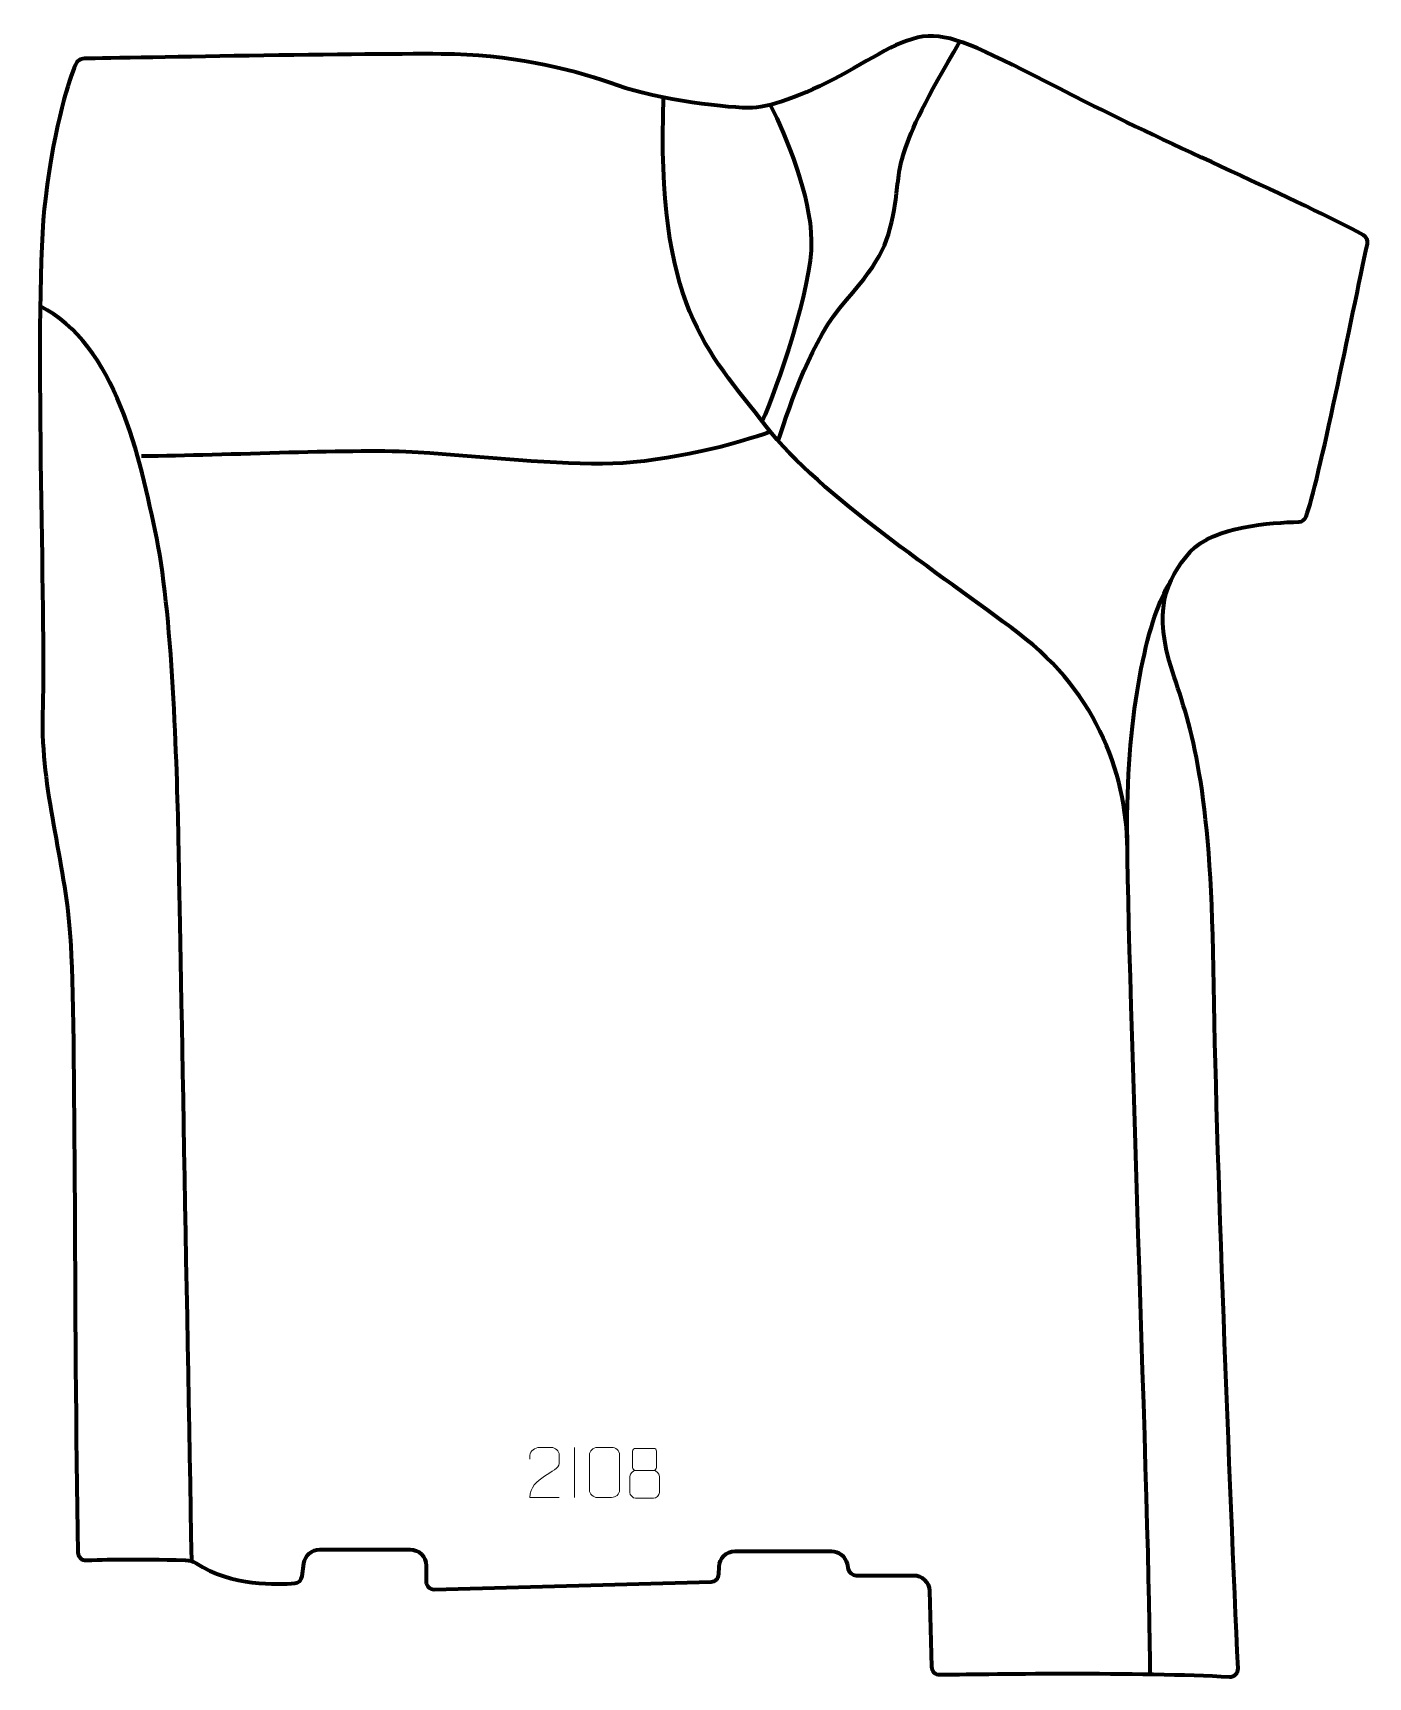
# Model space of a CAD drawing. Header units: millimetres. Extents: x -335 to 332, y -410 to 412.
import ezdxf

# ---------------------------------------------------------------- set-up
doc = ezdxf.new("R2010")
doc.units = ezdxf.units.MM
doc.header["$MEASUREMENT"] = 0
for name, color, linetype in [('layer 1', 7, 'Continuous'), ('layer 2', 7, 'Continuous'), ('layer 3', 7, 'Continuous')]:
    doc.layers.add(name, color=color, linetype=linetype)

msp = doc.modelspace()

# ---------------------------------------------------------------- linework, layer by layer
at = {"layer": 'layer 1', "color": 250, "lineweight": 9}
for points, knots in [([(-72.1868, -320.3406), (-77.1012, -320.3403), (-82.0156, -320.3403), (-86.9297, -320.3406), (-86.9297, -320.3406), (-86.9297, -310.4083), (-72.2787, -307.7671), (-72.1868, -303.4568), (-72.1868, -303.4568), (-72.1871, -302.0327), (-72.1871, -300.609), (-72.1868, -299.1857), (-72.1868, -299.1857), (-72.2037, -297.1086), (-74.3265, -295.3838), (-75.9975, -295.3665), (-75.9975, -295.3665), (-78.0707, -295.3669), (-80.1436, -295.3669), (-82.216, -295.3665), (-82.216, -295.3665), (-84.0381, -295.35), (-86.8628, -297.1421), (-86.9297, -299.2357), (-86.9297, -299.2357), (-86.9297, -299.2357), (-86.9297, -301.2905), (-86.9297, -301.2905)], [0, 0, 0, 0, 0.125, 0.125, 0.125, 0.125, 0.25, 0.25, 0.25, 0.25, 0.375, 0.375, 0.375, 0.375, 0.5, 0.5, 0.5, 0.5, 0.625, 0.625, 0.625, 0.625, 0.75, 0.75, 0.75, 0.75, 1, 1, 1, 1]), ([(-53.1389, -295.3542), (-50.7728, -295.3542), (-48.4063, -295.3542), (-46.0398, -295.3542), (-46.0398, -295.3542), (-44.0593, -295.3186), (-42.0333, -296.8129), (-42.0062, -299.255), (-42.0062, -299.255), (-42.0066, -305.0124), (-42.0066, -310.7702), (-42.0062, -316.5284), (-42.0062, -316.5284), (-42.1483, -318.856), (-43.8547, -320.3383), (-46.0398, -320.3491), (-46.0398, -320.3491), (-48.4122, -320.3487), (-50.7846, -320.3487), (-53.1566, -320.3491), (-53.1566, -320.3491), (-55.1151, -320.4547), (-57.1215, -318.5668), (-57.1101, -316.5458), (-57.1101, -316.5458), (-57.1097, -310.7652), (-57.1097, -304.9849), (-57.1101, -299.2051), (-57.1101, -299.2051), (-57.1058, -297.0631), (-55.3287, -295.3406), (-53.1389, -295.3542)], [0, 0, 0, 0, 0.11111111, 0.11111111, 0.11111111, 0.11111111, 0.22222222, 0.22222222, 0.22222222, 0.22222222, 0.33333333, 0.33333333, 0.33333333, 0.33333333, 0.44444444, 0.44444444, 0.44444444, 0.44444444, 0.55555556, 0.55555556, 0.55555556, 0.55555556, 0.66666667, 0.66666667, 0.66666667, 0.66666667, 0.77777778, 0.77777778, 0.77777778, 0.77777778, 1, 1, 1, 1]), ([(-35.5061, -297.288), (-35.5061, -299.501), (-35.5061, -303.1833), (-35.5061, -305.3966), (-35.5061, -305.3966), (-35.4911, -305.904), (-34.6837, -306.8354), (-33.9836, -306.8342), (-33.9836, -306.8342), (-31.0137, -306.834), (-28.0435, -306.9189), (-25.0731, -306.9192), (-25.0731, -306.9192), (-24.276, -306.915), (-23.5553, -306.1247), (-23.5579, -305.404), (-23.5579, -305.404), (-23.5582, -303.188), (-23.5582, -299.5033), (-23.5579, -297.288), (-23.5579, -297.288), (-23.5764, -296.5772), (-24.1878, -295.8168), (-25.0217, -295.8242), (-25.0217, -295.8242), (-28.0388, -295.8245), (-31.0557, -295.8245), (-34.0723, -295.8242), (-34.0723, -295.8242), (-34.6987, -295.8166), (-35.5228, -296.5276), (-35.5061, -297.288)], [0, 0, 0, 0, 0.11111111, 0.11111111, 0.11111111, 0.11111111, 0.22222222, 0.22222222, 0.22222222, 0.22222222, 0.33333333, 0.33333333, 0.33333333, 0.33333333, 0.44444444, 0.44444444, 0.44444444, 0.44444444, 0.55555556, 0.55555556, 0.55555556, 0.55555556, 0.66666667, 0.66666667, 0.66666667, 0.66666667, 0.77777778, 0.77777778, 0.77777778, 0.77777778, 1, 1, 1, 1]), ([(-36.9649, -309.8062), (-36.9649, -312.977), (-36.9649, -314.6791), (-36.9649, -317.8505), (-36.9649, -317.8505), (-36.9734, -319.0724), (-35.2755, -320.7651), (-34.0229, -320.7736), (-34.0229, -320.7736), (-31.0398, -320.7733), (-28.0565, -320.7733), (-25.0731, -320.7736), (-25.0731, -320.7736), (-23.7498, -320.7619), (-22.1294, -319.1403), (-22.1405, -317.8411), (-22.1405, -317.8411), (-22.1408, -314.6729), (-22.1408, -312.9741), (-22.1405, -309.8062), (-22.1405, -309.8062), (-22.2102, -308.4258), (-23.788, -306.8472), (-25.0934, -306.8533), (-25.0934, -306.8533), (-28.07, -306.8536), (-31.0466, -306.8536), (-34.0229, -306.8533), (-34.0229, -306.8533), (-35.1024, -306.8469), (-36.9487, -308.4258), (-36.9649, -309.8062)], [0, 0, 0, 0, 0.11111111, 0.11111111, 0.11111111, 0.11111111, 0.22222222, 0.22222222, 0.22222222, 0.22222222, 0.33333333, 0.33333333, 0.33333333, 0.33333333, 0.44444444, 0.44444444, 0.44444444, 0.44444444, 0.55555556, 0.55555556, 0.55555556, 0.55555556, 0.66666667, 0.66666667, 0.66666667, 0.66666667, 0.77777778, 0.77777778, 0.77777778, 0.77777778, 1, 1, 1, 1])]:
    msp.add_open_spline(points, degree=3, knots=knots, dxfattribs=at)
msp.add_open_spline([(-64.5582, -295.3664), (-64.5582, -295.3664), (-64.5582, -320.3405), (-64.5582, -320.3405)], degree=3, dxfattribs=at)
at = {"layer": 'layer 2', "color": 230, "lineweight": 200}
msp.add_open_spline([(-308.5602, -351.7628), (-310.7933, -351.8401), (-312.6588, -350.0759), (-312.7033, -347.841), (-312.7033, -347.841), (-315.0016, -231.8428), (-313.5016, -73.5723), (-316.8297, -36.1171), (-316.8297, -36.1171), (-320.1969, 1.7772), (-331.9823, 36.3036), (-330.2987, 75.04), (-330.2987, 75.04), (-328.6153, 113.7767), (-335.1977, 278.2989), (-328.9603, 328.6639), (-328.9603, 328.6639), (-324.1085, 367.8367), (-316.9196, 388.4051), (-313.964, 395.612), (-313.964, 395.612), (-313.2095, 397.452), (-311.4308, 398.6635), (-309.4429, 398.7023), (-309.4429, 398.7023), (-287.1487, 399.139), (-154.2231, 401.684), (-124.4515, 400.868), (-124.4515, 400.868), (-91.9264, 399.9769), (-62.5199, 392.3999), (-42.9158, 385.2685), (-42.9158, 385.2685), (-23.3112, 378.1371), (14.115, 373.6801), (24.3628, 374.1257), (24.3628, 374.1257), (34.6103, 374.5716), (53.3237, 381.7026), (71.5913, 391.954), (71.5913, 391.954), (89.8588, 402.2054), (103.2256, 411.5649), (117.4831, 409.7823), (117.4831, 409.7823), (131.7409, 407.9994), (152.032, 396.8569), (191.3427, 376.8001), (191.3427, 376.8001), (229.5024, 357.3306), (299.473, 326.9416), (329.6214, 310.5018), (329.6214, 310.5018), (331.1754, 309.6548), (331.9868, 307.8895), (331.6157, 306.1588), (331.6157, 306.1588), (323.8535, 269.9684), (307.1565, 185.9551), (300.9642, 169.806), (300.9642, 169.806), (300.3895, 168.3081), (298.9876, 167.2942), (297.3846, 167.2349), (297.3846, 167.2349), (283.6717, 166.728), (254.8886, 165.1884), (243.1291, 152.1642), (243.1291, 152.1642), (230.6535, 138.3474), (224.4157, 121.8564), (234.2179, 92.4397), (234.2179, 92.4397), (244.0202, 63.0233), (253.3766, 35.3895), (254.7133, -55.9803), (254.7133, -55.9803), (256.0281, -145.8483), (262.9461, -315.6648), (266.9885, -405.8281), (266.9885, -405.8281), (267.0951, -408.1985), (265.1252, -410.1327), (262.7577, -409.9909), (262.7577, -409.9909), (220.103, -407.4358), (136.9254, -408.5865), (117.8722, -408.8938), (117.8722, -408.8938), (115.68, -408.9294), (113.8713, -407.193), (113.8121, -405.0005), (113.8121, -405.0005), (113.8121, -405.0005), (112.7918, -367.0561), (112.7918, -367.0561), (112.7918, -367.0561), (112.6751, -362.7201), (109.1268, -359.2664), (104.7908, -359.2685), (104.7908, -359.2685), (104.7908, -359.2685), (76.1347, -359.2812), (76.1347, -359.2812), (76.1347, -359.2812), (74.2607, -359.2823), (72.6373, -357.9816), (72.2287, -356.1524), (72.2287, -356.1524), (72.2287, -356.1524), (71.6343, -353.489), (71.6343, -353.489), (71.6343, -353.489), (70.8176, -349.8317), (67.5728, -347.2311), (63.8266, -347.2311), (63.8266, -347.2311), (63.8266, -347.2311), (15.6457, -347.2311), (15.6457, -347.2311), (15.6457, -347.2311), (11.3188, -347.2311), (7.7762, -350.6724), (7.6492, -354.9985), (7.6492, -354.9985), (7.6492, -354.9985), (7.5427, -358.624), (7.5427, -358.624), (7.5427, -358.624), (7.4806, -360.7449), (5.7742, -362.4481), (3.654, -362.5063), (3.654, -362.5063), (3.654, -362.5063), (-134.6175, -366.3015), (-134.6175, -366.3015), (-134.6175, -366.3015), (-136.8689, -366.3632), (-138.7273, -364.5546), (-138.7273, -362.3014), (-138.7273, -362.3014), (-138.7273, -362.3014), (-138.7273, -354.36), (-138.7273, -354.36), (-138.7273, -354.36), (-138.7273, -349.9404), (-142.3087, -346.3572), (-146.7273, -346.3572), (-146.7273, -346.3572), (-146.7273, -346.3572), (-191.8673, -346.3572), (-191.8673, -346.3572), (-191.8673, -346.3572), (-195.8713, -346.3572), (-199.2591, -349.3188), (-199.7953, -353.2886), (-199.7953, -353.2886), (-199.7953, -353.2886), (-200.6673, -359.7458), (-200.6673, -359.7458), (-200.6673, -359.7458), (-200.9189, -361.6057), (-202.4284, -363.0373), (-204.2978, -363.1974), (-204.2978, -363.1974), (-212.7427, -363.9217), (-236.1293, -364.6696), (-253.6627, -353.2628), (-253.6627, -353.2628), (-255.2163, -352.2521), (-257.0244, -351.6972), (-258.8771, -351.6563), (-258.8771, -351.6563), (-285.7069, -351.0612), (-293.0616, -351.2259), (-308.5602, -351.7628)], degree=3, knots=[0, 0, 0, 0, 0.02222222, 0.02222222, 0.02222222, 0.02222222, 0.04444444, 0.04444444, 0.04444444, 0.04444444, 0.06666667, 0.06666667, 0.06666667, 0.06666667, 0.08888889, 0.08888889, 0.08888889, 0.08888889, 0.11111111, 0.11111111, 0.11111111, 0.11111111, 0.13333333, 0.13333333, 0.13333333, 0.13333333, 0.15555556, 0.15555556, 0.15555556, 0.15555556, 0.17777778, 0.17777778, 0.17777778, 0.17777778, 0.2, 0.2, 0.2, 0.2, 0.22222222, 0.22222222, 0.22222222, 0.22222222, 0.24444444, 0.24444444, 0.24444444, 0.24444444, 0.26666667, 0.26666667, 0.26666667, 0.26666667, 0.28888889, 0.28888889, 0.28888889, 0.28888889, 0.31111111, 0.31111111, 0.31111111, 0.31111111, 0.33333333, 0.33333333, 0.33333333, 0.33333333, 0.35555556, 0.35555556, 0.35555556, 0.35555556, 0.37777778, 0.37777778, 0.37777778, 0.37777778, 0.4, 0.4, 0.4, 0.4, 0.42222222, 0.42222222, 0.42222222, 0.42222222, 0.44444444, 0.44444444, 0.44444444, 0.44444444, 0.46666667, 0.46666667, 0.46666667, 0.46666667, 0.48888889, 0.48888889, 0.48888889, 0.48888889, 0.51111111, 0.51111111, 0.51111111, 0.51111111, 0.53333333, 0.53333333, 0.53333333, 0.53333333, 0.55555556, 0.55555556, 0.55555556, 0.55555556, 0.57777778, 0.57777778, 0.57777778, 0.57777778, 0.6, 0.6, 0.6, 0.6, 0.62222222, 0.62222222, 0.62222222, 0.62222222, 0.64444444, 0.64444444, 0.64444444, 0.64444444, 0.66666667, 0.66666667, 0.66666667, 0.66666667, 0.68888889, 0.68888889, 0.68888889, 0.68888889, 0.71111111, 0.71111111, 0.71111111, 0.71111111, 0.73333333, 0.73333333, 0.73333333, 0.73333333, 0.75555556, 0.75555556, 0.75555556, 0.75555556, 0.77777778, 0.77777778, 0.77777778, 0.77777778, 0.8, 0.8, 0.8, 0.8, 0.82222222, 0.82222222, 0.82222222, 0.82222222, 0.84444444, 0.84444444, 0.84444444, 0.84444444, 0.86666667, 0.86666667, 0.86666667, 0.86666667, 0.88888889, 0.88888889, 0.88888889, 0.88888889, 0.91111111, 0.91111111, 0.91111111, 0.91111111, 0.93333333, 0.93333333, 0.93333333, 0.93333333, 0.95555556, 0.95555556, 0.95555556, 0.95555556, 1, 1, 1, 1], dxfattribs=at)
at = {"layer": 'layer 3', "color": 142, "lineweight": 200}
for points, knots in [([(37.2259, 207.7561), (43.8137, 227.1589), (53.3761, 257.8379), (71.3053, 278.1579), (71.3053, 278.1579), (89.2349, 298.4779), (92.5697, 307.2433), (95.6833, 326.3678), (95.6833, 326.3678), (98.7969, 345.4926), (94.0157, 349.8755), (128.0069, 407.217)], [0, 0, 0, 0, 0.25, 0.25, 0.25, 0.25, 0.5, 0.5, 0.5, 0.5, 1, 1, 1, 1]), ([(211.7774, 0.0017), (212.1884, 39.0465), (197.2172, 81.2331), (157.3742, 111.5137), (157.3742, 111.5137), (117.5311, 141.7948), (58.7206, 179.6478), (31.267, 214.909), (31.267, 214.909), (0.9994, 253.7841), (-23.5289, 274.9708), (-20.0979, 379.3197)], [0, 0, 0, 0, 0.25, 0.25, 0.25, 0.25, 0.5, 0.5, 0.5, 0.5, 1, 1, 1, 1]), ([(33.2565, 375.5975), (41.4229, 359.0392), (53.3761, 330.8392), (53.7744, 307.4867), (53.7744, 307.4867), (54.1727, 284.1342), (36.3158, 233.6697), (29.2489, 217.4864)], [0, 0, 0, 0, 0.33333333, 0.33333333, 0.33333333, 0.33333333, 1, 1, 1, 1]), ([(-255.8061, -352.2118), (-258.1965, -218.7378), (-261.7825, -22.8565), (-262.3801, 7.0259), (-262.3801, 7.0259), (-262.9777, 36.9083), (-264.9698, 118.3873), (-273.337, 159.0273), (-273.337, 159.0273), (-281.7042, 199.6669), (-293.7241, 255.8468), (-331.5415, 274.9708)], [0, 0, 0, 0, 0.25, 0.25, 0.25, 0.25, 0.5, 0.5, 0.5, 0.5, 1, 1, 1, 1]), ([(-280.865, 200.1883), (-238.1897, 200.4155), (-173.3309, 204.0496), (-142.6519, 202.0575), (-142.6519, 202.0575), (-111.9726, 200.0654), (-72.1296, 195.6828), (-45.435, 196.4794), (-45.435, 196.4794), (-18.7399, 197.2763), (17.962, 206.4058), (33.2564, 212.4154)], [0, 0, 0, 0, 0.25, 0.25, 0.25, 0.25, 0.5, 0.5, 0.5, 0.5, 1, 1, 1, 1]), ([(223.1085, -408.6699), (223.1085, -338.6124), (211.0908, -35.7641), (211.6432, 20.5911), (211.6432, 20.5911), (212.1957, 76.9463), (222.6488, 121.0128), (232.8889, 136.5886)], [0, 0, 0, 0, 0.33333333, 0.33333333, 0.33333333, 0.33333333, 1, 1, 1, 1])]:
    msp.add_open_spline(points, degree=3, knots=knots, dxfattribs=at)

doc.saveas('drawing.dxf')
